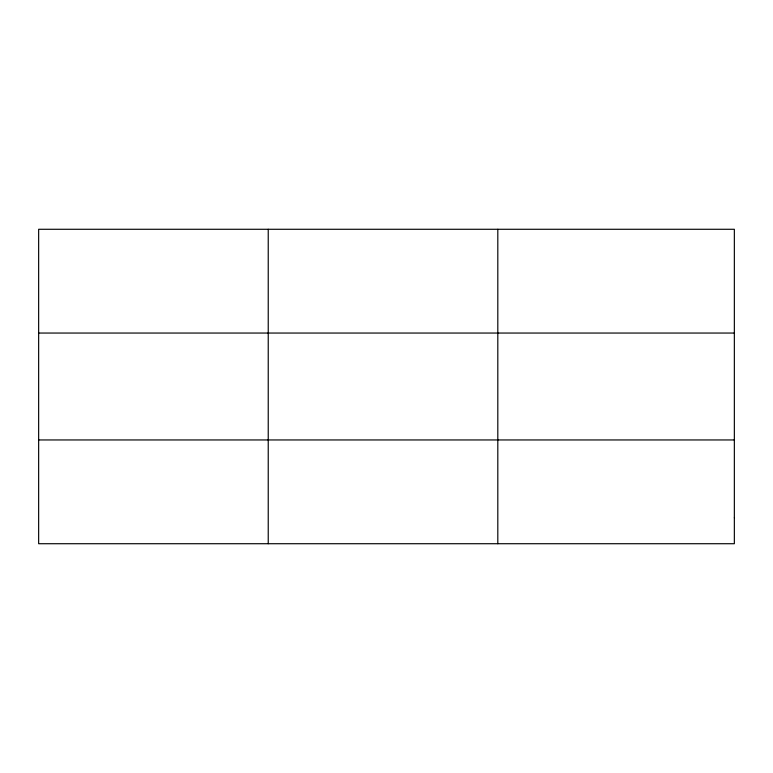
<?xml version="1.0" encoding="UTF-8"?>
<svg xmlns="http://www.w3.org/2000/svg" width="773" height="773" viewBox="0 0 773 773"><rect width="100%" height="100%" fill="white"/><g stroke="black" fill="none" stroke-linecap="round" stroke-linejoin="round"><path stroke-width="1.16" d="M268.231 229.281L268.231 543.719M497.812 229.281L497.812 543.719M38.65 333.047L734.35 333.047M38.65 439.953L734.35 439.953M734.35 517.775L734.35 543.719L38.65 543.719L38.65 229.281L734.35 229.281L734.35 517.775"/></g></svg>
